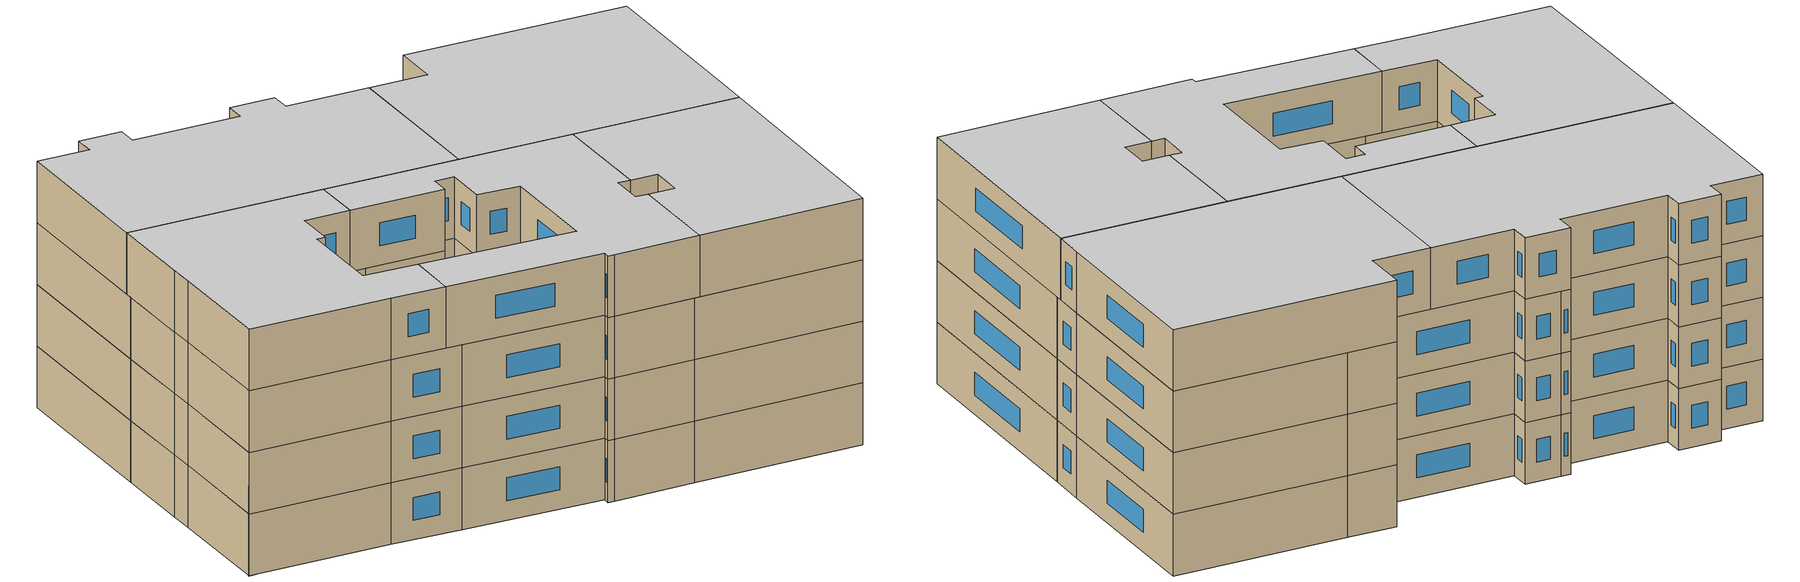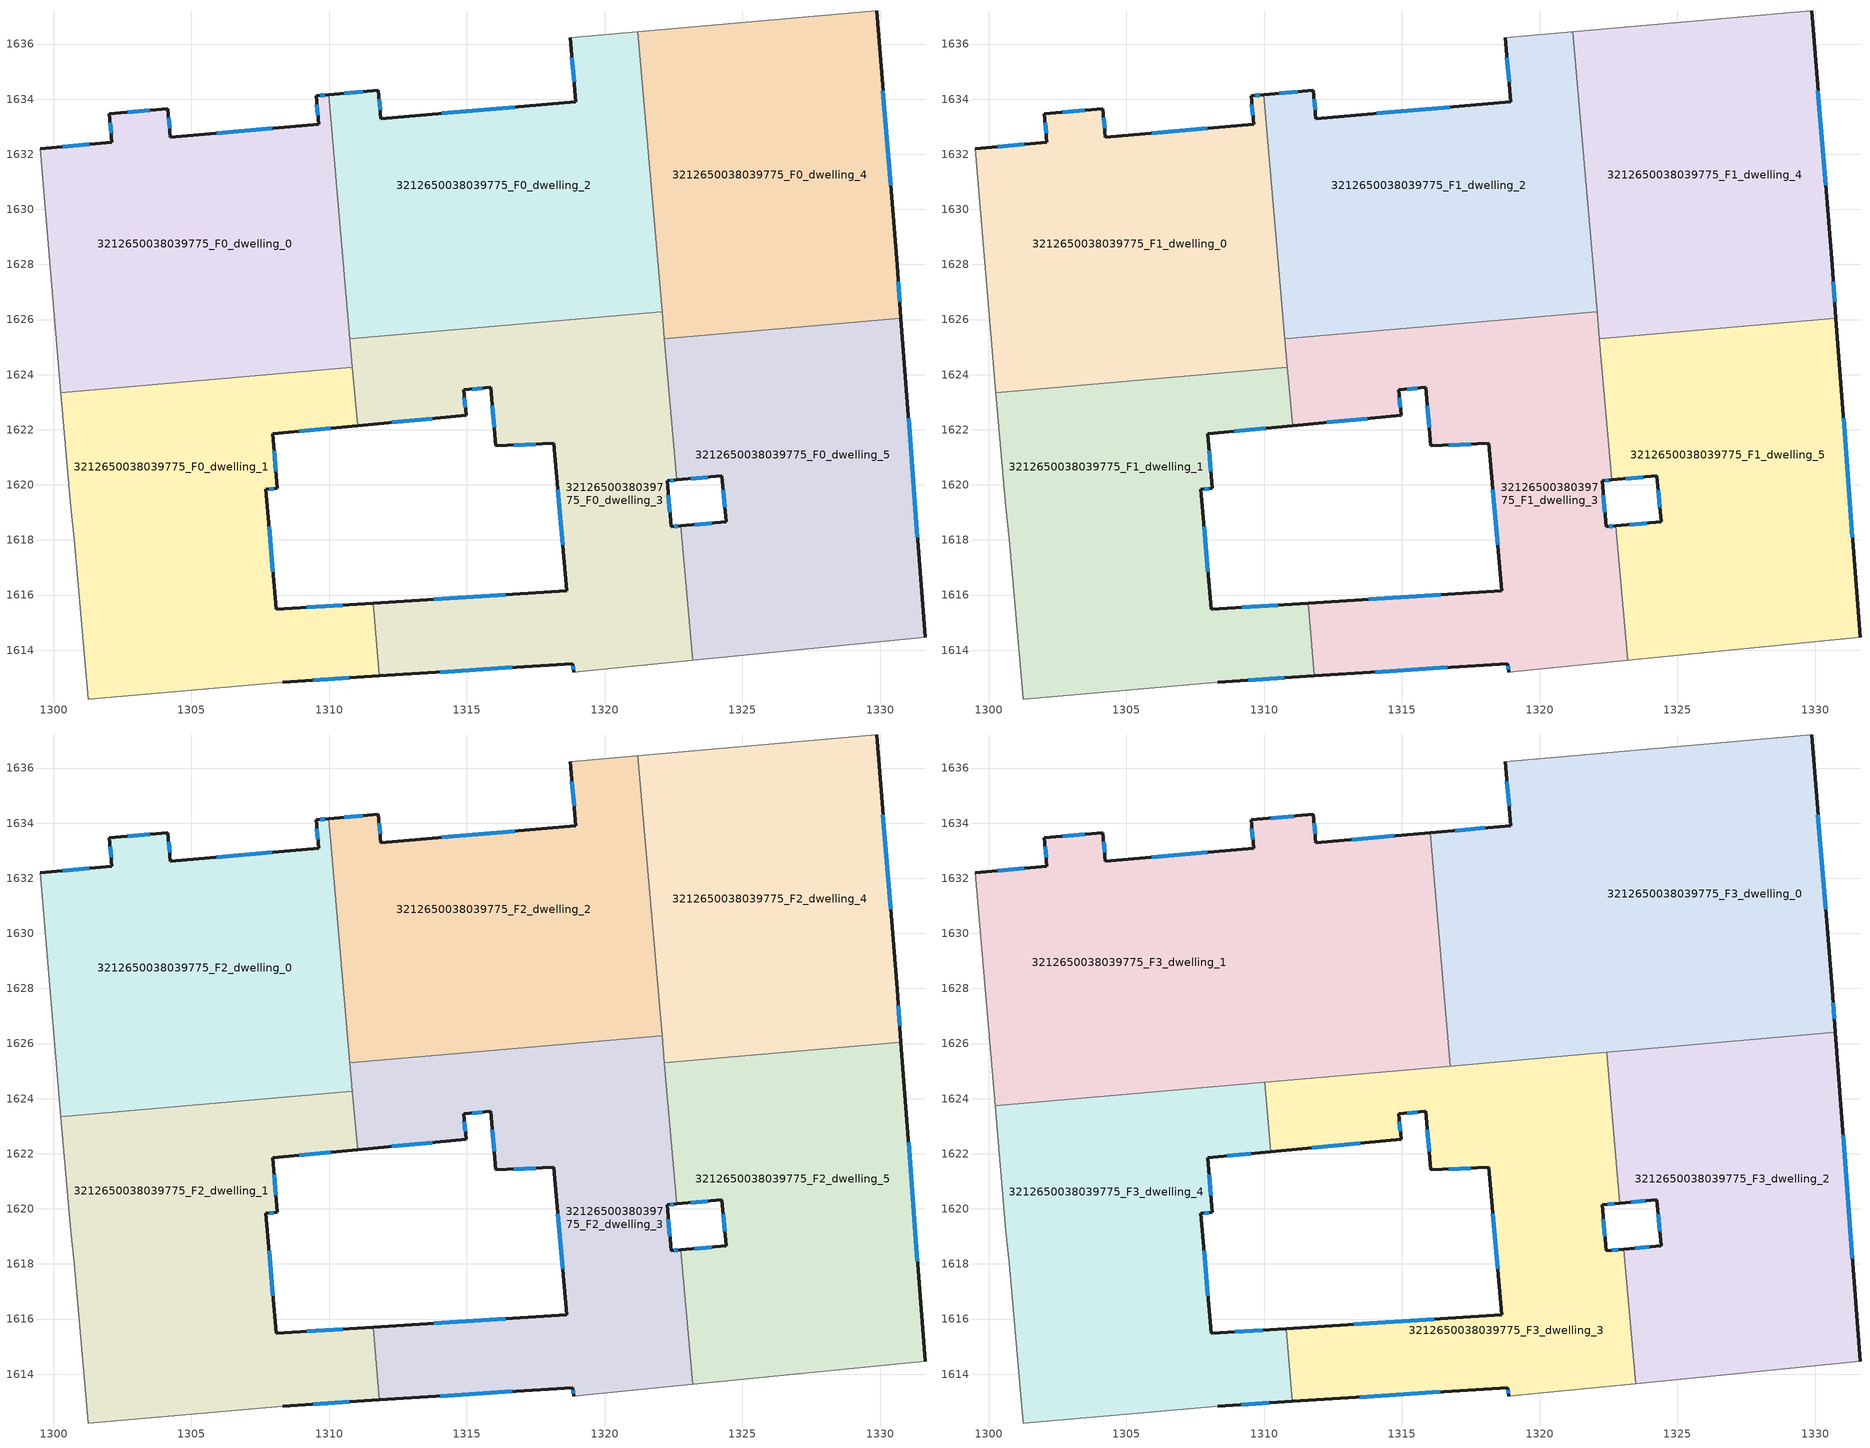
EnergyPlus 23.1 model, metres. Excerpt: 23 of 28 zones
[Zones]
3212650038039775_F0_dwelling_0
 floor ground (EU_floor_Construction): 1309.98,1634.16 1310.85,1624.28 1300.27,1623.35 1299.51,1632.2 1302.11,1632.43 1302.03,1633.46 1304.15,1633.65 1304.24,1632.62 1309.62,1633.09 1309.53,1634.12 z0
 wall outside (EU_wall_Construction): 1309.98,1634.16 1309.53,1634.12 1309.62,1633.09 1304.24,1632.62 1304.15,1633.65 1302.03,1633.46 1302.11,1632.43 1299.51,1632.2 z0:3
 wall to 3212650038039775_F0_dwelling_1 (EU_wall_Construction): 1300.27,1623.35 1310.85,1624.28 z0:3
 wall adiabatic (EU_wall_Construction): 1299.51,1632.2 1300.27,1623.35 z0:3
 wall to 3212650038039775_F0_dwelling_2 (EU_wall_Construction): 1310.76,1625.29 1309.98,1634.16 z0:3
 wall to 3212650038039775_F0_dwelling_3 (EU_wall_Construction): 1310.85,1624.28 1310.76,1625.29 z0:3
 window (EU_Window_Construction): 1303.49,1633.59 1302.69,1633.52 / 1304.21,1632.94 1304.18,1633.33 / 1307.93,1632.94 1305.93,1632.76 / 1309.56,1633.8 1309.59,1633.41 / 1309.84,1634.15 1309.67,1634.13 / 1301.3,1632.36 1300.32,1632.27 / 1302.05,1633.14 1302.09,1632.76 z0.94:2.06
3212650038039775_F0_dwelling_1
 floor ground (EU_floor_Construction): 1310.85,1624.28 1311.04,1622.14 1307.95,1621.85 1308.12,1619.87 1307.7,1619.83 1308.08,1615.48 1311.6,1615.7 1311.83,1613.06 1308.32,1612.84 1301.27,1612.22 1300.74,1618.02 1300.62,1619.21 1300.27,1623.35 z0
 wall outside (EU_wall_Construction): 1311.6,1615.7 1308.08,1615.48 1307.7,1619.83 1308.12,1619.87 1307.95,1621.85 1311.04,1622.14 / 1308.32,1612.84 1311.83,1613.06 z0:3
 wall to 3212650038039775_F0_dwelling_3 (EU_wall_Construction): 1311.83,1613.06 1311.6,1615.7 / 1311.03,1622.14 1310.85,1624.28 z0:3
 wall adiabatic (EU_wall_Construction): 1300.27,1623.35 1300.62,1619.21 1300.74,1618.02 1301.27,1612.22 1308.32,1612.84 z0:3
 window (EU_Window_Construction): 1308.92,1621.94 1310.07,1622.05 / 1308.07,1620.49 1308,1621.23 / 1307.83,1619.85 1307.99,1619.86 / 1307.96,1616.84 1307.82,1618.47 / 1310.5,1615.63 1309.19,1615.55 / 1309.42,1612.91 1310.73,1612.99 z0.94:2.06
3212650038039775_F0_dwelling_2
 floor ground (EU_floor_Construction): 1321.2,1636.45 1322.09,1626.29 1310.76,1625.29 1309.98,1634.16 1311.79,1634.32 1311.88,1633.29 1318.95,1633.91 1318.75,1636.23 z0
 wall outside (EU_wall_Construction): 1318.75,1636.23 1318.95,1633.91 1311.88,1633.29 1311.79,1634.32 1309.98,1634.16 z0:3
 wall adiabatic (EU_wall_Construction): 1321.2,1636.45 1318.75,1636.23 z0:3
 wall to 3212650038039775_F0_dwelling_4 (EU_wall_Construction): 1322.09,1626.29 1321.2,1636.45 z0:3
 wall to 3212650038039775_F0_dwelling_3 (EU_wall_Construction): 1310.76,1625.29 1322.09,1626.29 z0:3
 window (EU_Window_Construction): 1311.22,1634.27 1310.55,1634.21 / 1311.85,1633.61 1311.82,1634 / 1316.74,1633.71 1314.1,1633.48 / 1318.82,1635.5 1318.89,1634.64 z0.94:2.06
3212650038039775_F0_dwelling_3
 floor ground (EU_floor_Construction): 1322.09,1626.29 1322.62,1620.18 1322.27,1620.15 1322.42,1618.48 1322.77,1618.51 1323.19,1613.62 1319.21,1613.22 1318.87,1613.2 1318.85,1613.51 1311.83,1613.06 1311.6,1615.7 1318.62,1616.15 1318.16,1621.5 1316.05,1621.42 1315.86,1623.54 1314.89,1623.45 1314.97,1622.52 1311.04,1622.14 1310.76,1625.29 z0
 wall outside (EU_wall_Construction): 1322.77,1618.51 1322.42,1618.48 1322.27,1620.15 1322.62,1620.18 / 1311.83,1613.06 1318.85,1613.51 1318.87,1613.2 / 1311.04,1622.14 1314.97,1622.52 1314.89,1623.45 1315.86,1623.54 1316.05,1621.42 1318.16,1621.5 1318.62,1616.15 1311.6,1615.7 z0:3
 wall to 3212650038039775_F0_dwelling_5 (EU_wall_Construction): 1323.19,1613.62 1322.77,1618.51 / 1322.62,1620.18 1322.17,1625.3 z0:3
 wall adiabatic (EU_wall_Construction): 1318.87,1613.2 1319.21,1613.22 1323.19,1613.62 z0:3
 wall to 3212650038039775_F0_dwelling_4 (EU_wall_Construction): 1322.17,1625.3 1322.09,1626.29 z0:3
 window (EU_Window_Construction): 1322.66,1618.5 1322.53,1618.49 / 1318.86,1613.41 1318.87,1613.3 / 1314.03,1613.2 1316.65,1613.37 / 1316.42,1616.01 1313.8,1615.84 / 1318.31,1619.83 1318.48,1617.83 / 1316.71,1621.45 1317.5,1621.48 / 1315.92,1622.87 1315.99,1622.08 / 1315.19,1623.48 1315.56,1623.51 / 1314.95,1622.81 1314.91,1623.16 / 1312.27,1622.26 1313.74,1622.4 / 1322.38,1620.16 1322.51,1620.17 / 1322.38,1619 1322.32,1619.62 z0.94:2.06
3212650038039775_F0_dwelling_4
 floor ground (EU_floor_Construction): 1329.88,1637.21 1330.62,1627.97 1330.76,1626.05 1322.17,1625.3 1321.2,1636.45 z0
 wall outside (EU_wall_Construction): 1330.76,1626.05 1330.62,1627.97 1329.88,1637.21 z0:3
 wall adiabatic (EU_wall_Construction): 1329.88,1637.21 1321.2,1636.45 z0:3
 wall to 3212650038039775_F0_dwelling_5 (EU_wall_Construction): 1322.17,1625.3 1330.76,1626.05 z0:3
 window (EU_Window_Construction): 1330.38,1630.87 1330.11,1634.31 / 1330.71,1626.65 1330.66,1627.37 z0.94:2.06
3212650038039775_F0_dwelling_5
 floor ground (EU_floor_Construction): 1330.76,1626.05 1331.63,1614.47 1323.19,1613.62 1322.77,1618.51 1324.41,1618.65 1324.26,1620.32 1322.62,1620.18 1322.17,1625.3 z0
 wall outside (EU_wall_Construction): 1322.62,1620.18 1324.26,1620.32 1324.41,1618.65 1322.77,1618.51 / 1331.63,1614.47 1330.76,1626.05 z0:3
 wall adiabatic (EU_wall_Construction): 1323.19,1613.62 1331.63,1614.47 z0:3
 window (EU_Window_Construction): 1323.89,1618.61 1323.28,1618.56 / 1324.31,1619.8 1324.36,1619.18 / 1323.13,1620.22 1323.75,1620.28 / 1331.36,1618.1 1331.03,1622.42 z0.94:2.06
3212650038039775_F1_dwelling_0
 floor to 3212650038039775_F0_dwelling_0 (EU_floor_Construction): 1309.98,1634.16 1310.85,1624.28 1300.27,1623.35 1299.51,1632.2 1302.11,1632.43 1302.03,1633.46 1304.15,1633.65 1304.24,1632.62 1309.62,1633.09 1309.53,1634.12 z3
 wall outside (EU_wall_Construction): 1309.98,1634.16 1309.53,1634.12 1309.62,1633.09 1304.24,1632.62 1304.15,1633.65 1302.03,1633.46 1302.11,1632.43 1299.51,1632.2 z3:6
 wall to 3212650038039775_F1_dwelling_1 (EU_wall_Construction): 1300.27,1623.35 1310.85,1624.28 z3:6
 wall adiabatic (EU_wall_Construction): 1299.51,1632.2 1300.27,1623.35 z3:6
 wall to 3212650038039775_F1_dwelling_2 (EU_wall_Construction): 1310.76,1625.29 1309.98,1634.16 z3:6
 wall to 3212650038039775_F1_dwelling_3 (EU_wall_Construction): 1310.85,1624.28 1310.76,1625.29 z3:6
 window (EU_Window_Construction): 1303.49,1633.59 1302.69,1633.52 / 1304.21,1632.94 1304.18,1633.33 / 1307.93,1632.94 1305.93,1632.76 / 1309.56,1633.8 1309.59,1633.41 / 1309.84,1634.15 1309.67,1634.13 / 1301.3,1632.36 1300.32,1632.27 / 1302.05,1633.14 1302.09,1632.76 z3.94:5.06
3212650038039775_F1_dwelling_1
 floor to 3212650038039775_F0_dwelling_1 (EU_floor_Construction): 1310.85,1624.28 1311.04,1622.14 1307.95,1621.85 1308.12,1619.87 1307.7,1619.83 1308.08,1615.48 1311.6,1615.7 1311.83,1613.06 1308.32,1612.84 1301.27,1612.22 1300.74,1618.02 1300.62,1619.21 1300.27,1623.35 z3
 wall outside (EU_wall_Construction): 1311.6,1615.7 1308.08,1615.48 1307.7,1619.83 1308.12,1619.87 1307.95,1621.85 1311.04,1622.14 / 1308.32,1612.84 1311.83,1613.06 z3:6
 wall to 3212650038039775_F1_dwelling_3 (EU_wall_Construction): 1311.83,1613.06 1311.6,1615.7 / 1311.03,1622.14 1310.85,1624.28 z3:6
 wall adiabatic (EU_wall_Construction): 1300.27,1623.35 1300.62,1619.21 1300.74,1618.02 1301.27,1612.22 1308.32,1612.84 z3:6
 window (EU_Window_Construction): 1308.92,1621.94 1310.07,1622.05 / 1308.07,1620.49 1308,1621.23 / 1307.83,1619.85 1307.99,1619.86 / 1307.96,1616.84 1307.82,1618.47 / 1310.5,1615.63 1309.19,1615.55 / 1309.42,1612.91 1310.73,1612.99 z3.94:5.06
3212650038039775_F1_dwelling_2
 floor to 3212650038039775_F0_dwelling_2 (EU_floor_Construction): 1321.2,1636.45 1322.09,1626.29 1310.76,1625.29 1309.98,1634.16 1311.79,1634.32 1311.88,1633.29 1318.95,1633.91 1318.75,1636.23 z3
 wall outside (EU_wall_Construction): 1318.75,1636.23 1318.95,1633.91 1311.88,1633.29 1311.79,1634.32 1309.98,1634.16 z3:6
 wall adiabatic (EU_wall_Construction): 1321.2,1636.45 1318.75,1636.23 z3:6
 wall to 3212650038039775_F1_dwelling_4 (EU_wall_Construction): 1322.09,1626.29 1321.2,1636.45 z3:6
 wall to 3212650038039775_F1_dwelling_3 (EU_wall_Construction): 1310.76,1625.29 1322.09,1626.29 z3:6
 window (EU_Window_Construction): 1311.22,1634.27 1310.55,1634.21 / 1311.85,1633.61 1311.82,1634 / 1316.74,1633.71 1314.1,1633.48 / 1318.82,1635.5 1318.89,1634.64 z3.94:5.06
3212650038039775_F1_dwelling_3
 floor to 3212650038039775_F0_dwelling_3 (EU_floor_Construction): 1322.09,1626.29 1322.62,1620.18 1322.27,1620.15 1322.42,1618.48 1322.77,1618.51 1323.19,1613.62 1319.21,1613.22 1318.87,1613.2 1318.85,1613.51 1311.83,1613.06 1311.6,1615.7 1318.62,1616.15 1318.16,1621.5 1316.05,1621.42 1315.86,1623.54 1314.89,1623.45 1314.97,1622.52 1311.04,1622.14 1310.76,1625.29 z3
 wall outside (EU_wall_Construction): 1322.77,1618.51 1322.42,1618.48 1322.27,1620.15 1322.62,1620.18 / 1311.83,1613.06 1318.85,1613.51 1318.87,1613.2 / 1311.04,1622.14 1314.97,1622.52 1314.89,1623.45 1315.86,1623.54 1316.05,1621.42 1318.16,1621.5 1318.62,1616.15 1311.6,1615.7 z3:6
 wall to 3212650038039775_F1_dwelling_5 (EU_wall_Construction): 1323.19,1613.62 1322.77,1618.51 / 1322.62,1620.18 1322.17,1625.3 z3:6
 wall adiabatic (EU_wall_Construction): 1318.87,1613.2 1319.21,1613.22 1323.19,1613.62 z3:6
 wall to 3212650038039775_F1_dwelling_4 (EU_wall_Construction): 1322.17,1625.3 1322.09,1626.29 z3:6
 window (EU_Window_Construction): 1322.66,1618.5 1322.53,1618.49 / 1318.86,1613.41 1318.87,1613.3 / 1314.03,1613.2 1316.65,1613.37 / 1316.42,1616.01 1313.8,1615.84 / 1318.31,1619.83 1318.48,1617.83 / 1316.71,1621.45 1317.5,1621.48 / 1315.92,1622.87 1315.99,1622.08 / 1315.19,1623.48 1315.56,1623.51 / 1314.95,1622.81 1314.91,1623.16 / 1312.27,1622.26 1313.74,1622.4 / 1322.38,1620.16 1322.51,1620.17 / 1322.38,1619 1322.32,1619.62 z3.94:5.06
3212650038039775_F1_dwelling_4
 floor to 3212650038039775_F0_dwelling_4 (EU_floor_Construction): 1329.88,1637.21 1330.62,1627.97 1330.76,1626.05 1322.17,1625.3 1321.2,1636.45 z3
 wall outside (EU_wall_Construction): 1330.76,1626.05 1330.62,1627.97 1329.88,1637.21 z3:6
 wall adiabatic (EU_wall_Construction): 1329.88,1637.21 1321.2,1636.45 z3:6
 wall to 3212650038039775_F1_dwelling_5 (EU_wall_Construction): 1322.17,1625.3 1330.76,1626.05 z3:6
 window (EU_Window_Construction): 1330.38,1630.87 1330.11,1634.31 / 1330.71,1626.65 1330.66,1627.37 z3.94:5.06
3212650038039775_F1_dwelling_5
 floor to 3212650038039775_F0_dwelling_5 (EU_floor_Construction): 1330.76,1626.05 1331.63,1614.47 1323.19,1613.62 1322.77,1618.51 1324.41,1618.65 1324.26,1620.32 1322.62,1620.18 1322.17,1625.3 z3
 wall outside (EU_wall_Construction): 1322.62,1620.18 1324.26,1620.32 1324.41,1618.65 1322.77,1618.51 / 1331.63,1614.47 1330.76,1626.05 z3:6
 wall adiabatic (EU_wall_Construction): 1323.19,1613.62 1331.63,1614.47 z3:6
 window (EU_Window_Construction): 1323.89,1618.61 1323.28,1618.56 / 1324.31,1619.8 1324.36,1619.18 / 1323.13,1620.22 1323.75,1620.28 / 1331.36,1618.1 1331.03,1622.42 z3.94:5.06
3212650038039775_F2_dwelling_0
 floor to 3212650038039775_F1_dwelling_0 (EU_floor_Construction): 1309.98,1634.16 1310.85,1624.28 1300.27,1623.35 1299.51,1632.2 1302.11,1632.43 1302.03,1633.46 1304.15,1633.65 1304.24,1632.62 1309.62,1633.09 1309.53,1634.12 z6
 wall outside (EU_wall_Construction): 1309.98,1634.16 1309.53,1634.12 1309.62,1633.09 1304.24,1632.62 1304.15,1633.65 1302.03,1633.46 1302.11,1632.43 1299.51,1632.2 z6:9
 wall to 3212650038039775_F2_dwelling_1 (EU_wall_Construction): 1300.27,1623.35 1310.85,1624.28 z6:9
 wall adiabatic (EU_wall_Construction): 1299.51,1632.2 1300.27,1623.35 z6:9
 wall to 3212650038039775_F2_dwelling_2 (EU_wall_Construction): 1310.76,1625.29 1309.98,1634.16 z6:9
 wall to 3212650038039775_F2_dwelling_3 (EU_wall_Construction): 1310.85,1624.28 1310.76,1625.29 z6:9
 window (EU_Window_Construction): 1303.49,1633.59 1302.69,1633.52 / 1304.21,1632.94 1304.18,1633.33 / 1307.93,1632.94 1305.93,1632.76 / 1309.56,1633.8 1309.59,1633.41 / 1309.84,1634.15 1309.67,1634.13 / 1301.3,1632.36 1300.32,1632.27 / 1302.05,1633.14 1302.09,1632.76 z6.94:8.06
3212650038039775_F2_dwelling_1
 floor to 3212650038039775_F1_dwelling_1 (EU_floor_Construction): 1310.85,1624.28 1311.04,1622.14 1307.95,1621.85 1308.12,1619.87 1307.7,1619.83 1308.08,1615.48 1311.6,1615.7 1311.83,1613.06 1308.32,1612.84 1301.27,1612.22 1300.74,1618.02 1300.62,1619.21 1300.27,1623.35 z6
 wall outside (EU_wall_Construction): 1311.6,1615.7 1308.08,1615.48 1307.7,1619.83 1308.12,1619.87 1307.95,1621.85 1311.04,1622.14 / 1308.32,1612.84 1311.83,1613.06 z6:9
 wall to 3212650038039775_F2_dwelling_3 (EU_wall_Construction): 1311.83,1613.06 1311.6,1615.7 / 1311.03,1622.14 1310.85,1624.28 z6:9
 wall adiabatic (EU_wall_Construction): 1300.27,1623.35 1300.62,1619.21 1300.74,1618.02 1301.27,1612.22 1308.32,1612.84 z6:9
 window (EU_Window_Construction): 1308.92,1621.94 1310.07,1622.05 / 1308.07,1620.49 1308,1621.23 / 1307.83,1619.85 1307.99,1619.86 / 1307.96,1616.84 1307.82,1618.47 / 1310.5,1615.63 1309.19,1615.55 / 1309.42,1612.91 1310.73,1612.99 z6.94:8.06
3212650038039775_F2_dwelling_2
 floor to 3212650038039775_F1_dwelling_2 (EU_floor_Construction): 1321.2,1636.45 1322.09,1626.29 1310.76,1625.29 1309.98,1634.16 1311.79,1634.32 1311.88,1633.29 1318.95,1633.91 1318.75,1636.23 z6
 wall outside (EU_wall_Construction): 1318.75,1636.23 1318.95,1633.91 1311.88,1633.29 1311.79,1634.32 1309.98,1634.16 z6:9
 wall adiabatic (EU_wall_Construction): 1321.2,1636.45 1318.75,1636.23 z6:9
 wall to 3212650038039775_F2_dwelling_4 (EU_wall_Construction): 1322.09,1626.29 1321.2,1636.45 z6:9
 wall to 3212650038039775_F2_dwelling_3 (EU_wall_Construction): 1310.76,1625.29 1322.09,1626.29 z6:9
 window (EU_Window_Construction): 1311.22,1634.27 1310.55,1634.21 / 1311.85,1633.61 1311.82,1634 / 1316.74,1633.71 1314.1,1633.48 / 1318.82,1635.5 1318.89,1634.64 z6.94:8.06
3212650038039775_F2_dwelling_3
 floor to 3212650038039775_F1_dwelling_3 (EU_floor_Construction): 1322.09,1626.29 1322.62,1620.18 1322.27,1620.15 1322.42,1618.48 1322.77,1618.51 1323.19,1613.62 1319.21,1613.22 1318.87,1613.2 1318.85,1613.51 1311.83,1613.06 1311.6,1615.7 1318.62,1616.15 1318.16,1621.5 1316.05,1621.42 1315.86,1623.54 1314.89,1623.45 1314.97,1622.52 1311.04,1622.14 1310.76,1625.29 z6
 wall outside (EU_wall_Construction): 1322.77,1618.51 1322.42,1618.48 1322.27,1620.15 1322.62,1620.18 / 1311.83,1613.06 1318.85,1613.51 1318.87,1613.2 / 1311.04,1622.14 1314.97,1622.52 1314.89,1623.45 1315.86,1623.54 1316.05,1621.42 1318.16,1621.5 1318.62,1616.15 1311.6,1615.7 z6:9
 wall to 3212650038039775_F2_dwelling_5 (EU_wall_Construction): 1323.19,1613.62 1322.77,1618.51 / 1322.62,1620.18 1322.17,1625.3 z6:9
 wall adiabatic (EU_wall_Construction): 1318.87,1613.2 1319.21,1613.22 1323.19,1613.62 z6:9
 wall to 3212650038039775_F2_dwelling_4 (EU_wall_Construction): 1322.17,1625.3 1322.09,1626.29 z6:9
 window (EU_Window_Construction): 1322.66,1618.5 1322.53,1618.49 / 1318.86,1613.41 1318.87,1613.3 / 1314.03,1613.2 1316.65,1613.37 / 1316.42,1616.01 1313.8,1615.84 / 1318.31,1619.83 1318.48,1617.83 / 1316.71,1621.45 1317.5,1621.48 / 1315.92,1622.87 1315.99,1622.08 / 1315.19,1623.48 1315.56,1623.51 / 1314.95,1622.81 1314.91,1623.16 / 1312.27,1622.26 1313.74,1622.4 / 1322.38,1620.16 1322.51,1620.17 / 1322.38,1619 1322.32,1619.62 z6.94:8.06
3212650038039775_F2_dwelling_4
 floor to 3212650038039775_F1_dwelling_4 (EU_floor_Construction): 1329.88,1637.21 1330.62,1627.97 1330.76,1626.05 1322.17,1625.3 1321.2,1636.45 z6
 wall outside (EU_wall_Construction): 1330.76,1626.05 1330.62,1627.97 1329.88,1637.21 z6:9
 wall adiabatic (EU_wall_Construction): 1329.88,1637.21 1321.2,1636.45 z6:9
 wall to 3212650038039775_F2_dwelling_5 (EU_wall_Construction): 1322.17,1625.3 1330.76,1626.05 z6:9
 window (EU_Window_Construction): 1330.38,1630.87 1330.11,1634.31 / 1330.71,1626.65 1330.66,1627.37 z6.94:8.06
3212650038039775_F2_dwelling_5
 floor to 3212650038039775_F1_dwelling_5 (EU_floor_Construction): 1330.76,1626.05 1331.63,1614.47 1323.19,1613.62 1322.77,1618.51 1324.41,1618.65 1324.26,1620.32 1322.62,1620.18 1322.17,1625.3 z6
 wall outside (EU_wall_Construction): 1322.62,1620.18 1324.26,1620.32 1324.41,1618.65 1322.77,1618.51 / 1331.63,1614.47 1330.76,1626.05 z6:9
 wall adiabatic (EU_wall_Construction): 1323.19,1613.62 1331.63,1614.47 z6:9
 window (EU_Window_Construction): 1323.89,1618.61 1323.28,1618.56 / 1324.31,1619.8 1324.36,1619.18 / 1323.13,1620.22 1323.75,1620.28 / 1331.36,1618.1 1331.03,1622.42 z6.94:8.06
3212650038039775_F3_dwelling_0
 floor to 3212650038039775_F2_dwelling_4 (EU_floor_Construction): 1329.88,1637.21 1330.62,1627.97 1330.73,1626.41 1322.14,1625.65 1321.2,1636.45 z9
 floor to 3212650038039775_F2_dwelling_3 (EU_floor_Construction): 1322.09,1626.29 1322.14,1625.65 1316.77,1625.18 1316.71,1625.82 z9
 floor to 3212650038039775_F2_dwelling_2 (EU_floor_Construction): 1321.2,1636.45 1322.09,1626.29 1316.71,1625.82 1316.03,1633.65 1318.95,1633.91 1318.75,1636.23 z9
 wall outside (EU_wall_Construction): 1330.73,1626.41 1330.62,1627.97 1329.88,1637.21 / 1318.75,1636.23 1318.95,1633.91 1316.03,1633.65 z9:12
 wall to 3212650038039775_F3_dwelling_1 (EU_wall_Construction): 1316.03,1633.65 1316.77,1625.18 z9:12
 wall adiabatic (EU_wall_Construction): 1329.88,1637.21 1318.75,1636.23 z9:12
 wall to 3212650038039775_F3_dwelling_2 (EU_wall_Construction): 1322.43,1625.68 1330.73,1626.41 z9:12
 wall to 3212650038039775_F3_dwelling_3 (EU_wall_Construction): 1316.77,1625.18 1322.43,1625.68 z9:12
 window (EU_Window_Construction): 1330.38,1630.87 1330.11,1634.31 / 1330.7,1626.9 1330.65,1627.48 / 1318.04,1633.83 1316.94,1633.73 / 1318.82,1635.5 1318.89,1634.64 z9.94:11.06
 ceiling to 3212650038039775_F4_dwelling_0 (EU_floor_Construction): 1330.73,1626.41 1330.62,1627.97 1329.88,1637.21 1318.75,1636.23 1318.95,1633.91 1316.03,1633.65 1316.77,1625.18 z12
3212650038039775_F3_dwelling_1
 floor to 3212650038039775_F2_dwelling_0 (EU_floor_Construction): 1309.98,1634.16 1310.82,1624.66 1300.23,1623.74 1299.51,1632.2 1302.11,1632.43 1302.03,1633.46 1304.15,1633.65 1304.24,1632.62 1309.62,1633.09 1309.53,1634.12 z9
 floor to 3212650038039775_F2_dwelling_2 (EU_floor_Construction): 1316.03,1633.65 1316.71,1625.82 1310.76,1625.29 1309.98,1634.16 1311.79,1634.32 1311.88,1633.29 z9
 floor to 3212650038039775_F2_dwelling_3 (EU_floor_Construction): 1316.71,1625.82 1316.77,1625.18 1310.82,1624.66 1310.76,1625.29 z9
 wall outside (EU_wall_Construction): 1316.03,1633.65 1311.88,1633.29 1311.79,1634.32 1309.53,1634.12 1309.62,1633.09 1304.24,1632.62 1304.15,1633.65 1302.03,1633.46 1302.11,1632.43 1299.51,1632.2 z9:12
 wall adiabatic (EU_wall_Construction): 1299.51,1632.2 1300.23,1623.74 z9:12
 wall to 3212650038039775_F3_dwelling_4 (EU_wall_Construction): 1300.23,1623.74 1310.02,1624.59 z9:12
 wall to 3212650038039775_F3_dwelling_3 (EU_wall_Construction): 1310.02,1624.59 1316.77,1625.18 z9:12
 window (EU_Window_Construction): 1304.21,1632.94 1304.18,1633.33 / 1307.93,1632.94 1305.93,1632.76 / 1309.56,1633.8 1309.59,1633.41 / 1311.08,1634.26 1310.24,1634.18 / 1311.85,1633.61 1311.82,1634 / 1314.73,1633.54 1313.18,1633.4 / 1301.3,1632.36 1300.32,1632.27 / 1302.05,1633.14 1302.09,1632.76 / 1303.49,1633.59 1302.69,1633.52 z9.94:11.06
 ceiling to 3212650038039775_F4_dwelling_1 (EU_floor_Construction): 1316.77,1625.18 1316.03,1633.65 1311.88,1633.29 1311.79,1634.32 1309.53,1634.12 1309.62,1633.09 1304.24,1632.62 1304.15,1633.65 1302.03,1633.46 1302.11,1632.43 1299.51,1632.2 1300.23,1623.74 z12
3212650038039775_F3_dwelling_2
 floor to 3212650038039775_F2_dwelling_5 (EU_floor_Construction): 1330.76,1626.05 1331.63,1614.47 1323.49,1613.65 1323.06,1618.54 1324.41,1618.65 1324.26,1620.32 1322.91,1620.2 1322.46,1625.33 z9
 floor to 3212650038039775_F2_dwelling_4 (EU_floor_Construction): 1330.73,1626.41 1330.76,1626.05 1322.46,1625.33 1322.43,1625.68 z9
 wall outside (EU_wall_Construction): 1322.91,1620.2 1324.26,1620.32 1324.41,1618.65 1323.06,1618.54 / 1331.63,1614.47 1330.73,1626.41 z9:12
 wall to 3212650038039775_F3_dwelling_3 (EU_wall_Construction): 1323.06,1618.54 1323.49,1613.65 / 1322.43,1625.68 1322.91,1620.2 z9:12
 wall adiabatic (EU_wall_Construction): 1323.49,1613.65 1331.63,1614.47 z9:12
 window (EU_Window_Construction): 1323.99,1618.62 1323.48,1618.57 / 1324.31,1619.8 1324.36,1619.18 / 1323.34,1620.24 1323.84,1620.28 / 1331.35,1618.21 1331.02,1622.66 z9.94:11.06
 ceiling to 3212650038039775_F4_dwelling_2 (EU_floor_Construction): 1331.63,1614.47 1330.73,1626.41 1322.43,1625.68 1322.91,1620.2 1324.26,1620.32 1324.41,1618.65 1323.06,1618.54 1323.49,1613.65 z12
3212650038039775_F3_dwelling_3
 floor to 3212650038039775_F2_dwelling_3 (EU_floor_Construction): 1322.14,1625.65 1322.62,1620.18 1322.27,1620.15 1322.42,1618.48 1322.77,1618.51 1323.19,1613.62 1319.21,1613.22 1318.87,1613.2 1318.85,1613.51 1311.83,1613.06 1311.6,1615.7 1318.62,1616.15 1318.16,1621.5 1316.05,1621.42 1315.86,1623.54 1314.89,1623.45 1314.97,1622.52 1311.04,1622.14 1310.82,1624.66 z9
 floor to 3212650038039775_F2_dwelling_1 (EU_floor_Construction): 1310.85,1624.28 1311.04,1622.14 1310.24,1622.07 1310.05,1624.21 z9; 1311.6,1615.7 1311.83,1613.06 1311.03,1613.01 1310.8,1615.65 z9
 floor to 3212650038039775_F2_dwelling_5 (EU_floor_Construction): 1323.06,1618.54 1323.49,1613.65 1323.19,1613.62 1322.77,1618.51 z9; 1322.46,1625.33 1322.91,1620.2 1322.62,1620.18 1322.17,1625.3 z9
 floor to 3212650038039775_F2_dwelling_0 (EU_floor_Construction): 1310.82,1624.66 1310.85,1624.28 1310.05,1624.21 1310.02,1624.59 z9
 floor to 3212650038039775_F2_dwelling_4 (EU_floor_Construction): 1322.43,1625.68 1322.46,1625.33 1322.17,1625.3 1322.14,1625.65 z9
 wall outside (EU_wall_Construction): 1323.06,1618.54 1322.42,1618.48 1322.27,1620.15 1322.91,1620.2 / 1311.03,1613.01 1318.85,1613.51 1318.87,1613.2 / 1310.24,1622.07 1314.97,1622.52 1314.89,1623.45 1315.86,1623.54 1316.05,1621.42 1318.16,1621.5 1318.62,1616.15 1310.8,1615.65 z9:12
 wall adiabatic (EU_wall_Construction): 1318.87,1613.2 1319.21,1613.22 1323.49,1613.65 z9:12
 wall to 3212650038039775_F3_dwelling_4 (EU_wall_Construction): 1310.8,1615.65 1311.03,1613.01 / 1310.02,1624.59 1310.24,1622.07 z9:12
 window (EU_Window_Construction): 1322.38,1619 1322.32,1619.62 / 1322.86,1618.52 1322.62,1618.5 / 1318.86,1613.41 1318.87,1613.3 / 1313.48,1613.17 1316.4,1613.35 / 1316.17,1615.99 1313.25,1615.81 / 1318.31,1619.83 1318.48,1617.83 / 1316.71,1621.45 1317.5,1621.48 / 1315.92,1622.87 1315.99,1622.08 / 1315.19,1623.48 1315.56,1623.51 / 1314.95,1622.81 1314.91,1623.16 / 1311.72,1622.21 1313.49,1622.38 / 1322.47,1620.16 1322.71,1620.19 z9.94:11.06
 ceiling to 3212650038039775_F4_dwelling_3 (EU_floor_Construction): 1323.49,1613.65 1323.06,1618.54 1322.42,1618.48 1322.27,1620.15 1322.91,1620.2 1322.43,1625.68 1310.02,1624.59 1310.24,1622.07 1314.97,1622.52 1314.89,1623.45 1315.86,1623.54 1316.05,1621.42 1318.16,1621.5 1318.62,1616.15 1310.8,1615.65 1311.03,1613.01 1318.85,1613.51 1318.87,1613.2 1319.21,1613.22 z12
3212650038039775_F3_dwelling_4
 floor to 3212650038039775_F2_dwelling_1 (EU_floor_Construction): 1310.05,1624.21 1310.24,1622.07 1307.95,1621.85 1308.12,1619.87 1307.7,1619.83 1308.08,1615.48 1310.8,1615.65 1311.03,1613.01 1308.32,1612.84 1301.27,1612.22 1300.74,1618.02 1300.62,1619.21 1300.27,1623.35 z9
 floor to 3212650038039775_F2_dwelling_0 (EU_floor_Construction): 1310.02,1624.59 1310.05,1624.21 1300.27,1623.35 1300.23,1623.74 z9
 wall outside (EU_wall_Construction): 1310.8,1615.65 1308.08,1615.48 1307.7,1619.83 1308.12,1619.87 1307.95,1621.85 1310.24,1622.07 / 1308.32,1612.84 1311.03,1613.01 z9:12
 wall adiabatic (EU_wall_Construction): 1300.23,1623.74 1300.62,1619.21 1300.74,1618.02 1301.27,1612.22 1308.32,1612.84 z9:12
 window (EU_Window_Construction): 1308.67,1621.92 1309.52,1622 / 1308.07,1620.49 1308,1621.23 / 1307.83,1619.85 1307.99,1619.86 / 1307.96,1616.84 1307.82,1618.47 / 1309.95,1615.6 1308.94,1615.53 / 1309.17,1612.89 1310.18,1612.96 z9.94:11.06
 ceiling to 3212650038039775_F4_dwelling_4 (EU_floor_Construction): 1311.03,1613.01 1310.8,1615.65 1308.08,1615.48 1307.7,1619.83 1308.12,1619.87 1307.95,1621.85 1310.24,1622.07 1310.02,1624.59 1300.23,1623.74 1300.62,1619.21 1300.74,1618.02 1301.27,1612.22 1308.32,1612.84 z12
shading: 1301.22,1612.21 1308.25,1613.29 z0:4.4
[Building]
EU S2 Campaign: North Axis=0; Terrain=City; Solar Distribution=FullExterior
[Site:Location]
Vienna: Latitude=48; Longitude=16.5; Time Zone=1; Elevation=183
[SizingPeriod:WeatherFileDays]
AnnualSizingPeriod: Begin Month=1; Begin Day of Month=1; End Month=12; End Day of Month=31; Day of Week for Start Day=Monday; Use Weather File Daylight Saving Period=No; Use Weather File Rain and Snow Indicators=No
[MATERIAL]
EU_InternalMass_Material: Roughness=MediumRough; Thickness=0.1; Conductivity=1; Density=1800; Specific Heat=900; Thermal Absorptance=0.9; Solar Absorptance=0.7; Visible Absorptance=0.7
[MATERIAL:NOMASS] Roughness=MediumRough; Thermal Absorptance=0.9; Solar Absorptance=0.7; Visible Absorptance=0.7
Name | Thermal Resistance
EU_wall_NoMass | 0.914258
EU_floor_NoMass | 1.09711
[WINDOWMATERIAL:SIMPLEGLAZINGSYSTEM]
EU_Window_SimpleGlazing: UFactor=2.09642; Solar Heat Gain Coefficient=0.65; Visible Transmittance=0.65
[CONSTRUCTION]
EU_wall_Construction: EU_wall_NoMass
EU_floor_Construction: EU_floor_NoMass
EU_Window_Construction: EU_Window_SimpleGlazing
EU_InternalMass_Construction: EU_InternalMass_Material
[ZONE] Type=1; Multiplier=1; Ceiling Height=autocalculate; Floor Area=autocalculate; Part of Total Floor Area=Yes
Name | Volume
3212650038039775_F0_dwelling_0; 3212650038039775_F1_dwelling_0; 3212650038039775_F2_dwelling_0 | 291.033
3212650038039775_F3_dwelling_0 | 436.597
3212650038039775_F0_dwelling_1; 3212650038039775_F1_dwelling_1; 3212650038039775_F2_dwelling_1; 3212650038039775_F3_dwelling_4 | 291.046
3212650038039775_F3_dwelling_1 | 436.581
3212650038039775_F0_dwelling_2; 3212650038039775_F1_dwelling_2; 3212650038039775_F2_dwelling_2 | 291.042
3212650038039775_F3_dwelling_2 | 291.04
3212650038039775_F0_dwelling_3; 3212650038039775_F1_dwelling_3; 3212650038039775_F2_dwelling_3 | 291.072
3212650038039775_F3_dwelling_3 | 291.053
3212650038039775_F0_dwelling_4; 3212650038039775_F1_dwelling_4; 3212650038039775_F2_dwelling_4 | 291.05
3212650038039775_F0_dwelling_5; 3212650038039775_F1_dwelling_5; 3212650038039775_F2_dwelling_5 | 291.035
[INTERNALMASS] Construction=EU_InternalMass_Construction
Name | Zone or ZoneList | Surface Area
3212650038039775_F0_dwelling_0_EU_InternalMass | 3212650038039775_F0_dwelling_0 | 97.011
3212650038039775_F0_dwelling_1_EU_InternalMass | 3212650038039775_F0_dwelling_1 | 97.0161
3212650038039775_F0_dwelling_2_EU_InternalMass | 3212650038039775_F0_dwelling_2 | 97.0138
3212650038039775_F0_dwelling_3_EU_InternalMass | 3212650038039775_F0_dwelling_3 | 97.0233
3212650038039775_F0_dwelling_4_EU_InternalMass | 3212650038039775_F0_dwelling_4 | 97.0165
3212650038039775_F0_dwelling_5_EU_InternalMass | 3212650038039775_F0_dwelling_5 | 97.0119
3212650038039775_F1_dwelling_0_EU_InternalMass | 3212650038039775_F1_dwelling_0 | 97.011
3212650038039775_F1_dwelling_1_EU_InternalMass | 3212650038039775_F1_dwelling_1 | 97.0161
3212650038039775_F1_dwelling_2_EU_InternalMass | 3212650038039775_F1_dwelling_2 | 97.0138
3212650038039775_F1_dwelling_3_EU_InternalMass | 3212650038039775_F1_dwelling_3 | 97.0233
3212650038039775_F1_dwelling_4_EU_InternalMass | 3212650038039775_F1_dwelling_4 | 97.0165
3212650038039775_F1_dwelling_5_EU_InternalMass | 3212650038039775_F1_dwelling_5 | 97.0119
3212650038039775_F2_dwelling_0_EU_InternalMass | 3212650038039775_F2_dwelling_0 | 97.011
3212650038039775_F2_dwelling_1_EU_InternalMass | 3212650038039775_F2_dwelling_1 | 97.0161
3212650038039775_F2_dwelling_2_EU_InternalMass | 3212650038039775_F2_dwelling_2 | 97.0138
3212650038039775_F2_dwelling_3_EU_InternalMass | 3212650038039775_F2_dwelling_3 | 97.0233
3212650038039775_F2_dwelling_4_EU_InternalMass | 3212650038039775_F2_dwelling_4 | 97.0165
3212650038039775_F2_dwelling_5_EU_InternalMass | 3212650038039775_F2_dwelling_5 | 97.0119
3212650038039775_F3_dwelling_0_EU_InternalMass | 3212650038039775_F3_dwelling_0 | 145.532
3212650038039775_F3_dwelling_1_EU_InternalMass | 3212650038039775_F3_dwelling_1 | 145.527
3212650038039775_F3_dwelling_2_EU_InternalMass | 3212650038039775_F3_dwelling_2 | 97.0135
3212650038039775_F3_dwelling_3_EU_InternalMass | 3212650038039775_F3_dwelling_3 | 97.0172
3212650038039775_F3_dwelling_4_EU_InternalMass | 3212650038039775_F3_dwelling_4 | 97.0163
[OTHEREQUIPMENT] Fuel Type=Electricity; Design Level Calculation Method=Watts/Area; Power per Zone Floor Area=1; Fraction Latent=0; Fraction Radiant=0; Fraction Lost=0; Carbon Dioxide Generation Rate=0; EndUse Subcategory=EU_Step8_InternalGains
Name | Zone or ZoneList or Space or SpaceList | Schedule
EU_Step8_InternalGain_3212650038039775_F0_dwelling_0_f000 | 3212650038039775_F0_dwelling_0 | EU_Step8_GainSchedule_3212650038039775_F0_dwelling_0_f000
EU_Step8_InternalGain_3212650038039775_F0_dwelling_1_f000 | 3212650038039775_F0_dwelling_1 | EU_Step8_GainSchedule_3212650038039775_F0_dwelling_1_f000
EU_Step8_InternalGain_3212650038039775_F0_dwelling_2_f000 | 3212650038039775_F0_dwelling_2 | EU_Step8_GainSchedule_3212650038039775_F0_dwelling_2_f000
EU_Step8_InternalGain_3212650038039775_F0_dwelling_3_f000 | 3212650038039775_F0_dwelling_3 | EU_Step8_GainSchedule_3212650038039775_F0_dwelling_3_f000
EU_Step8_InternalGain_3212650038039775_F0_dwelling_4_f000 | 3212650038039775_F0_dwelling_4 | EU_Step8_GainSchedule_3212650038039775_F0_dwelling_4_f000
EU_Step8_InternalGain_3212650038039775_F0_dwelling_5_f000 | 3212650038039775_F0_dwelling_5 | EU_Step8_GainSchedule_3212650038039775_F0_dwelling_5_f000
EU_Step8_InternalGain_3212650038039775_F1_dwelling_0_f000 | 3212650038039775_F1_dwelling_0 | EU_Step8_GainSchedule_3212650038039775_F1_dwelling_0_f000
EU_Step8_InternalGain_3212650038039775_F1_dwelling_1_f000 | 3212650038039775_F1_dwelling_1 | EU_Step8_GainSchedule_3212650038039775_F1_dwelling_1_f000
EU_Step8_InternalGain_3212650038039775_F1_dwelling_2_f000 | 3212650038039775_F1_dwelling_2 | EU_Step8_GainSchedule_3212650038039775_F1_dwelling_2_f000
EU_Step8_InternalGain_3212650038039775_F1_dwelling_3_f000 | 3212650038039775_F1_dwelling_3 | EU_Step8_GainSchedule_3212650038039775_F1_dwelling_3_f000
EU_Step8_InternalGain_3212650038039775_F1_dwelling_4_f000 | 3212650038039775_F1_dwelling_4 | EU_Step8_GainSchedule_3212650038039775_F1_dwelling_4_f000
EU_Step8_InternalGain_3212650038039775_F1_dwelling_5_f000 | 3212650038039775_F1_dwelling_5 | EU_Step8_GainSchedule_3212650038039775_F1_dwelling_5_f000
EU_Step8_InternalGain_3212650038039775_F2_dwelling_0_f000 | 3212650038039775_F2_dwelling_0 | EU_Step8_GainSchedule_3212650038039775_F2_dwelling_0_f000
EU_Step8_InternalGain_3212650038039775_F2_dwelling_1_f000 | 3212650038039775_F2_dwelling_1 | EU_Step8_GainSchedule_3212650038039775_F2_dwelling_1_f000
EU_Step8_InternalGain_3212650038039775_F2_dwelling_2_f000 | 3212650038039775_F2_dwelling_2 | EU_Step8_GainSchedule_3212650038039775_F2_dwelling_2_f000
EU_Step8_InternalGain_3212650038039775_F2_dwelling_3_f000 | 3212650038039775_F2_dwelling_3 | EU_Step8_GainSchedule_3212650038039775_F2_dwelling_3_f000
EU_Step8_InternalGain_3212650038039775_F2_dwelling_4_f000 | 3212650038039775_F2_dwelling_4 | EU_Step8_GainSchedule_3212650038039775_F2_dwelling_4_f000
EU_Step8_InternalGain_3212650038039775_F2_dwelling_5_f000 | 3212650038039775_F2_dwelling_5 | EU_Step8_GainSchedule_3212650038039775_F2_dwelling_5_f000
EU_Step8_InternalGain_3212650038039775_F3_dwelling_0_f000 | 3212650038039775_F3_dwelling_0 | EU_Step8_GainSchedule_3212650038039775_F3_dwelling_0_f000
EU_Step8_InternalGain_3212650038039775_F3_dwelling_1_f000 | 3212650038039775_F3_dwelling_1 | EU_Step8_GainSchedule_3212650038039775_F3_dwelling_1_f000
EU_Step8_InternalGain_3212650038039775_F3_dwelling_2_f000 | 3212650038039775_F3_dwelling_2 | EU_Step8_GainSchedule_3212650038039775_F3_dwelling_2_f000
EU_Step8_InternalGain_3212650038039775_F3_dwelling_3_f000 | 3212650038039775_F3_dwelling_3 | EU_Step8_GainSchedule_3212650038039775_F3_dwelling_3_f000
EU_Step8_InternalGain_3212650038039775_F3_dwelling_4_f000 | 3212650038039775_F3_dwelling_4 | EU_Step8_GainSchedule_3212650038039775_F3_dwelling_4_f000
[ZONEVENTILATION:DESIGNFLOWRATE] Schedule=EU_AlwaysOn; Design Flow Rate Calculation Method=AirChanges/Hour; Air Changes per Hour=0.546891; Ventilation Type=Natural; Fan Pressure Rise=0; Fan Total Efficiency=1; Constant Term Coefficient=1; Temperature Term Coefficient=0; Velocity Term Coefficient=0; Velocity Squared Term Coefficient=0; Minimum Indoor Temperature=-100; Maximum Indoor Temperature=100; Delta Temperature=-100; Minimum Outdoor Temperature=-100; Maximum Outdoor Temperature=100; Maximum Wind Speed=40
Name | Zone or ZoneList or Space or SpaceList
EU_ConstantAir_3212650038039775_F0_dwelling_0 | 3212650038039775_F0_dwelling_0
EU_ConstantAir_3212650038039775_F0_dwelling_1 | 3212650038039775_F0_dwelling_1
EU_ConstantAir_3212650038039775_F0_dwelling_2 | 3212650038039775_F0_dwelling_2
EU_ConstantAir_3212650038039775_F0_dwelling_3 | 3212650038039775_F0_dwelling_3
EU_ConstantAir_3212650038039775_F0_dwelling_4 | 3212650038039775_F0_dwelling_4
EU_ConstantAir_3212650038039775_F0_dwelling_5 | 3212650038039775_F0_dwelling_5
EU_ConstantAir_3212650038039775_F1_dwelling_0 | 3212650038039775_F1_dwelling_0
EU_ConstantAir_3212650038039775_F1_dwelling_1 | 3212650038039775_F1_dwelling_1
EU_ConstantAir_3212650038039775_F1_dwelling_2 | 3212650038039775_F1_dwelling_2
EU_ConstantAir_3212650038039775_F1_dwelling_3 | 3212650038039775_F1_dwelling_3
EU_ConstantAir_3212650038039775_F1_dwelling_4 | 3212650038039775_F1_dwelling_4
EU_ConstantAir_3212650038039775_F1_dwelling_5 | 3212650038039775_F1_dwelling_5
EU_ConstantAir_3212650038039775_F2_dwelling_0 | 3212650038039775_F2_dwelling_0
EU_ConstantAir_3212650038039775_F2_dwelling_1 | 3212650038039775_F2_dwelling_1
EU_ConstantAir_3212650038039775_F2_dwelling_2 | 3212650038039775_F2_dwelling_2
EU_ConstantAir_3212650038039775_F2_dwelling_3 | 3212650038039775_F2_dwelling_3
EU_ConstantAir_3212650038039775_F2_dwelling_4 | 3212650038039775_F2_dwelling_4
EU_ConstantAir_3212650038039775_F2_dwelling_5 | 3212650038039775_F2_dwelling_5
EU_ConstantAir_3212650038039775_F3_dwelling_0 | 3212650038039775_F3_dwelling_0
EU_ConstantAir_3212650038039775_F3_dwelling_1 | 3212650038039775_F3_dwelling_1
EU_ConstantAir_3212650038039775_F3_dwelling_2 | 3212650038039775_F3_dwelling_2
EU_ConstantAir_3212650038039775_F3_dwelling_3 | 3212650038039775_F3_dwelling_3
EU_ConstantAir_3212650038039775_F3_dwelling_4 | 3212650038039775_F3_dwelling_4
[HVACTEMPLATE:THERMOSTAT] Constant Heating Setpoint=20; Constant Cooling Setpoint=50
EU_HeatOnly_3212650038039775_F0_dwelling_0; EU_HeatOnly_3212650038039775_F0_dwelling_1; EU_HeatOnly_3212650038039775_F0_dwelling_2; EU_HeatOnly_3212650038039775_F0_dwelling_3; EU_HeatOnly_3212650038039775_F0_dwelling_4; EU_HeatOnly_3212650038039775_F0_dwelling_5; EU_HeatOnly_3212650038039775_F1_dwelling_0; EU_HeatOnly_3212650038039775_F1_dwelling_1; EU_HeatOnly_3212650038039775_F1_dwelling_2; EU_HeatOnly_3212650038039775_F1_dwelling_3; EU_HeatOnly_3212650038039775_F1_dwelling_4; EU_HeatOnly_3212650038039775_F1_dwelling_5; EU_HeatOnly_3212650038039775_F2_dwelling_0; EU_HeatOnly_3212650038039775_F2_dwelling_1; EU_HeatOnly_3212650038039775_F2_dwelling_2; EU_HeatOnly_3212650038039775_F2_dwelling_3; EU_HeatOnly_3212650038039775_F2_dwelling_4; EU_HeatOnly_3212650038039775_F2_dwelling_5; EU_HeatOnly_3212650038039775_F3_dwelling_0; EU_HeatOnly_3212650038039775_F3_dwelling_1; EU_HeatOnly_3212650038039775_F3_dwelling_2; EU_HeatOnly_3212650038039775_F3_dwelling_3; EU_HeatOnly_3212650038039775_F3_dwelling_4; EU_HeatOnly_3212650038039775_F4_dwelling_0; EU_HeatOnly_3212650038039775_F4_dwelling_1; EU_HeatOnly_3212650038039775_F4_dwelling_2; EU_HeatOnly_3212650038039775_F4_dwelling_3; EU_HeatOnly_3212650038039775_F4_dwelling_4
[HVACTEMPLATE:ZONE:IDEALLOADSAIRSYSTEM] System Availability Schedule=EU_AlwaysOn; Maximum Heating Supply Air Temperature=50; Minimum Cooling Supply Air Temperature=13; Maximum Heating Supply Air Humidity Ratio=0.0156; Minimum Cooling Supply Air Humidity Ratio=0.0077; Heating Limit=NoLimit; Cooling Limit=NoLimit; Heating Availability Schedule=EU_AlwaysOn; Cooling Availability Schedule=EU_CoolingOff; Dehumidification Control Type=ConstantSensibleHeatRatio; Cooling Sensible Heat Ratio=0.7; Dehumidification Setpoint=60; Humidification Control Type=None; Humidification Setpoint=30; Outdoor Air Method=None; Outdoor Air Flow Rate per Person=0.00944; Outdoor Air Flow Rate per Zone Floor Area=0; Outdoor Air Flow Rate per Zone=0; Demand Controlled Ventilation Type=None; Outdoor Air Economizer Type=NoEconomizer; Heat Recovery Type=None; Sensible Heat Recovery Effectiveness=0.7; Latent Heat Recovery Effectiveness=0.65
Name | Template Thermostat
3212650038039775_F0_dwelling_0 | EU_HeatOnly_3212650038039775_F0_dwelling_0
3212650038039775_F0_dwelling_1 | EU_HeatOnly_3212650038039775_F0_dwelling_1
3212650038039775_F0_dwelling_2 | EU_HeatOnly_3212650038039775_F0_dwelling_2
3212650038039775_F0_dwelling_3 | EU_HeatOnly_3212650038039775_F0_dwelling_3
3212650038039775_F0_dwelling_4 | EU_HeatOnly_3212650038039775_F0_dwelling_4
3212650038039775_F0_dwelling_5 | EU_HeatOnly_3212650038039775_F0_dwelling_5
3212650038039775_F1_dwelling_0 | EU_HeatOnly_3212650038039775_F1_dwelling_0
3212650038039775_F1_dwelling_1 | EU_HeatOnly_3212650038039775_F1_dwelling_1
3212650038039775_F1_dwelling_2 | EU_HeatOnly_3212650038039775_F1_dwelling_2
3212650038039775_F1_dwelling_3 | EU_HeatOnly_3212650038039775_F1_dwelling_3
3212650038039775_F1_dwelling_4 | EU_HeatOnly_3212650038039775_F1_dwelling_4
3212650038039775_F1_dwelling_5 | EU_HeatOnly_3212650038039775_F1_dwelling_5
3212650038039775_F2_dwelling_0 | EU_HeatOnly_3212650038039775_F2_dwelling_0
3212650038039775_F2_dwelling_1 | EU_HeatOnly_3212650038039775_F2_dwelling_1
3212650038039775_F2_dwelling_2 | EU_HeatOnly_3212650038039775_F2_dwelling_2
3212650038039775_F2_dwelling_3 | EU_HeatOnly_3212650038039775_F2_dwelling_3
3212650038039775_F2_dwelling_4 | EU_HeatOnly_3212650038039775_F2_dwelling_4
3212650038039775_F2_dwelling_5 | EU_HeatOnly_3212650038039775_F2_dwelling_5
3212650038039775_F3_dwelling_0 | EU_HeatOnly_3212650038039775_F3_dwelling_0
3212650038039775_F3_dwelling_1 | EU_HeatOnly_3212650038039775_F3_dwelling_1
3212650038039775_F3_dwelling_2 | EU_HeatOnly_3212650038039775_F3_dwelling_2
3212650038039775_F3_dwelling_3 | EU_HeatOnly_3212650038039775_F3_dwelling_3
3212650038039775_F3_dwelling_4 | EU_HeatOnly_3212650038039775_F3_dwelling_4
[SIZING:ZONE] Zone Cooling Design Supply Air Temperature Input Method=SupplyAirTemperature; Zone Cooling Design Supply Air Temperature=13; Zone Heating Design Supply Air Temperature Input Method=SupplyAirTemperature; Zone Heating Design Supply Air Temperature=50; Zone Cooling Design Supply Air Humidity Ratio=0.008; Zone Heating Design Supply Air Humidity Ratio=0.008; Cooling Design Air Flow Method=DesignDay; Cooling Design Air Flow Rate=0; Cooling Minimum Air Flow per Zone Floor Area=0.000762; Cooling Minimum Air Flow=0; Cooling Minimum Air Flow Fraction=0.2; Heating Design Air Flow Method=DesignDay; Heating Design Air Flow Rate=0; Heating Maximum Air Flow per Zone Floor Area=0.002032; Heating Maximum Air Flow=0.141576; Heating Maximum Air Flow Fraction=0.3; Account for Dedicated Outdoor Air System=No; Dedicated Outdoor Air System Control Strategy=NeutralSupplyAir; Dedicated Outdoor Air Low Setpoint Temperature for Design=autosize; Dedicated Outdoor Air High Setpoint Temperature for Design=autosize; Zone Load Sizing Method=Sensible Load Only No Latent Load; Zone Latent Cooling Design Supply Air Humidity Ratio Input Method=HumidityRatioDifference; Zone Cooling Design Supply Air Humidity Ratio Difference=0.005; Zone Latent Heating Design Supply Air Humidity Ratio Input Method=HumidityRatioDifference; Zone Humidification Design Supply Air Humidity Ratio Difference=0.005
3212650038039775_F0_dwelling_0; 3212650038039775_F0_dwelling_1; 3212650038039775_F0_dwelling_2; 3212650038039775_F0_dwelling_3; 3212650038039775_F0_dwelling_4; 3212650038039775_F0_dwelling_5; 3212650038039775_F1_dwelling_0; 3212650038039775_F1_dwelling_1; 3212650038039775_F1_dwelling_2; 3212650038039775_F1_dwelling_3; 3212650038039775_F1_dwelling_4; 3212650038039775_F1_dwelling_5; 3212650038039775_F2_dwelling_0; 3212650038039775_F2_dwelling_1; 3212650038039775_F2_dwelling_2; 3212650038039775_F2_dwelling_3; 3212650038039775_F2_dwelling_4; 3212650038039775_F2_dwelling_5; 3212650038039775_F3_dwelling_0; 3212650038039775_F3_dwelling_1; 3212650038039775_F3_dwelling_2; 3212650038039775_F3_dwelling_3; 3212650038039775_F3_dwelling_4
[SCHEDULE:CONSTANT]
Name | Hourly Value
EU_AlwaysOn | 1
EU_CoolingOff | 0
[SCHEDULE:FILE] Column Number=1; Rows to Skip at Top=0; Number of Hours of Data=8760; Column Separator=Comma; Interpolate to Timestep=No; Minutes per Item=60; Adjust Schedule for Daylight Savings=Yes
Name | File
EU_Step8_GainSchedule_3212650038039775_F0_dwelling_0_f000 | ../../schedules/3212650038039775/3212650038039775_F0_dwelling_0_f000_gain.csv
EU_Step8_GainSchedule_3212650038039775_F0_dwelling_1_f000 | ../../schedules/3212650038039775/3212650038039775_F0_dwelling_1_f000_gain.csv
EU_Step8_GainSchedule_3212650038039775_F0_dwelling_2_f000 | ../../schedules/3212650038039775/3212650038039775_F0_dwelling_2_f000_gain.csv
EU_Step8_GainSchedule_3212650038039775_F0_dwelling_3_f000 | ../../schedules/3212650038039775/3212650038039775_F0_dwelling_3_f000_gain.csv
EU_Step8_GainSchedule_3212650038039775_F0_dwelling_4_f000 | ../../schedules/3212650038039775/3212650038039775_F0_dwelling_4_f000_gain.csv
EU_Step8_GainSchedule_3212650038039775_F0_dwelling_5_f000 | ../../schedules/3212650038039775/3212650038039775_F0_dwelling_5_f000_gain.csv
EU_Step8_GainSchedule_3212650038039775_F1_dwelling_0_f000 | ../../schedules/3212650038039775/3212650038039775_F1_dwelling_0_f000_gain.csv
EU_Step8_GainSchedule_3212650038039775_F1_dwelling_1_f000 | ../../schedules/3212650038039775/3212650038039775_F1_dwelling_1_f000_gain.csv
EU_Step8_GainSchedule_3212650038039775_F1_dwelling_2_f000 | ../../schedules/3212650038039775/3212650038039775_F1_dwelling_2_f000_gain.csv
EU_Step8_GainSchedule_3212650038039775_F1_dwelling_3_f000 | ../../schedules/3212650038039775/3212650038039775_F1_dwelling_3_f000_gain.csv
EU_Step8_GainSchedule_3212650038039775_F1_dwelling_4_f000 | ../../schedules/3212650038039775/3212650038039775_F1_dwelling_4_f000_gain.csv
EU_Step8_GainSchedule_3212650038039775_F1_dwelling_5_f000 | ../../schedules/3212650038039775/3212650038039775_F1_dwelling_5_f000_gain.csv
EU_Step8_GainSchedule_3212650038039775_F2_dwelling_0_f000 | ../../schedules/3212650038039775/3212650038039775_F2_dwelling_0_f000_gain.csv
EU_Step8_GainSchedule_3212650038039775_F2_dwelling_1_f000 | ../../schedules/3212650038039775/3212650038039775_F2_dwelling_1_f000_gain.csv
EU_Step8_GainSchedule_3212650038039775_F2_dwelling_2_f000 | ../../schedules/3212650038039775/3212650038039775_F2_dwelling_2_f000_gain.csv
EU_Step8_GainSchedule_3212650038039775_F2_dwelling_3_f000 | ../../schedules/3212650038039775/3212650038039775_F2_dwelling_3_f000_gain.csv
EU_Step8_GainSchedule_3212650038039775_F2_dwelling_4_f000 | ../../schedules/3212650038039775/3212650038039775_F2_dwelling_4_f000_gain.csv
EU_Step8_GainSchedule_3212650038039775_F2_dwelling_5_f000 | ../../schedules/3212650038039775/3212650038039775_F2_dwelling_5_f000_gain.csv
EU_Step8_GainSchedule_3212650038039775_F3_dwelling_0_f000 | ../../schedules/3212650038039775/3212650038039775_F3_dwelling_0_f000_gain.csv
EU_Step8_GainSchedule_3212650038039775_F3_dwelling_1_f000 | ../../schedules/3212650038039775/3212650038039775_F3_dwelling_1_f000_gain.csv
EU_Step8_GainSchedule_3212650038039775_F3_dwelling_2_f000 | ../../schedules/3212650038039775/3212650038039775_F3_dwelling_2_f000_gain.csv
EU_Step8_GainSchedule_3212650038039775_F3_dwelling_3_f000 | ../../schedules/3212650038039775/3212650038039775_F3_dwelling_3_f000_gain.csv
EU_Step8_GainSchedule_3212650038039775_F3_dwelling_4_f000 | ../../schedules/3212650038039775/3212650038039775_F3_dwelling_4_f000_gain.csv
